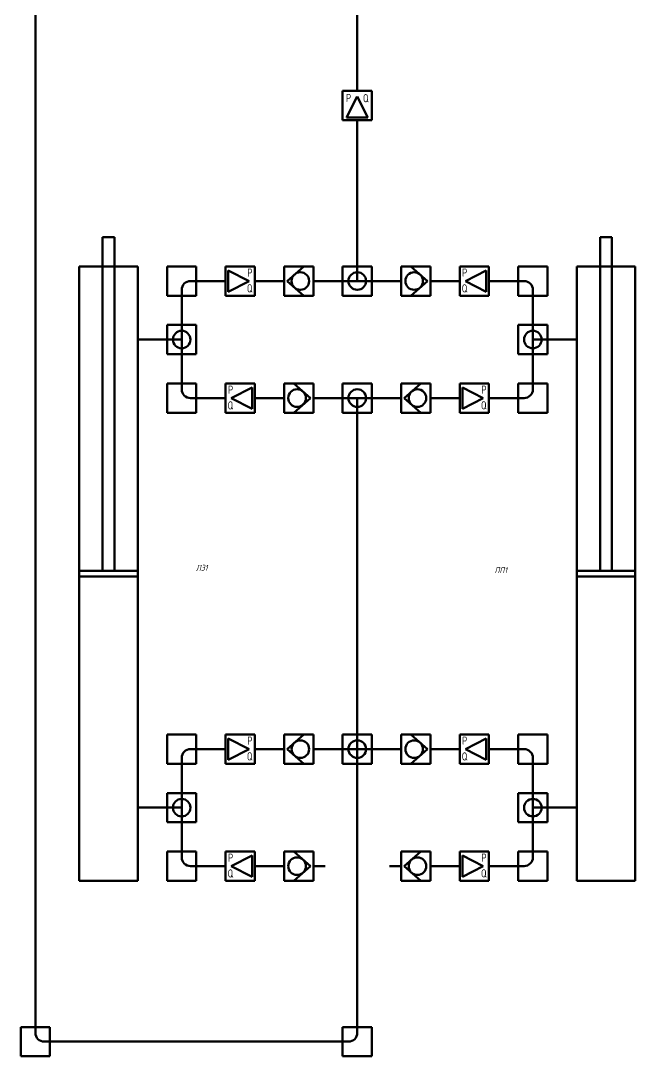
# Model space of a CAD drawing. Header units: millimetres. Extents: x -12 to 1598, y -962 to 962.
# Drawn here: x -12 to 512, y -962 to -77 of the extents above; entities that cross this region are included whole.
import ezdxf

# ---------------------------------------------------------------- set-up
doc = ezdxf.new("R2010")
doc.units = ezdxf.units.MM
doc.linetypes.add('K5LT_BASIC', pattern=[0])
doc.styles.add('KTEXTSTYLE', font='GOST_AU.SHX', dxfattribs={"width": 0.96, "height": 5})

# ---------------------------------------------------------------- blocks, each defined once
blk = doc.blocks.new('U305')
at = {"color": 150, "linetype": 'K5LT_BASIC', "lineweight": 60, "true_color": 0x0080ff}
for p, q in [((137.5, -737.5), (112.5, -737.5)), ((112.5, -737.5), (112.5, -762.5)), ((137.5, -762.5), (137.5, -737.5)), ((112.5, -762.5), (137.5, -762.5))]:
    blk.add_line(p, q, dxfattribs=at)
blk = doc.blocks.new('U304')
at = {"color": 150, "linetype": 'K5LT_BASIC', "lineweight": 60, "true_color": 0x0080ff}
for p, q in [((125, -737.5), (125, -727.5)), ((125, -762.5), (125, -737.5)), ((102.5, -750), (112.5, -750)), ((125, -750), (112.5, -750)), ((125, -762.5), (125, -772.5))]:
    blk.add_line(p, q, dxfattribs=at)
blk.add_circle((125, -750), 7.5, dxfattribs=at)
blk.add_blockref('U305', (0, 0))
blk = doc.blocks.new('U307')
at = {"color": 150, "linetype": 'K5LT_BASIC', "lineweight": 60, "true_color": 0x0080ff}
for p, q in [((137.5, -787.5), (112.5, -787.5)), ((112.5, -787.5), (112.5, -812.5)), ((137.5, -812.5), (137.5, -787.5)), ((112.5, -812.5), (137.5, -812.5))]:
    blk.add_line(p, q, dxfattribs=at)
blk = doc.blocks.new('U306')
at = {"color": 150, "linetype": 'K5LT_BASIC', "lineweight": 60, "true_color": 0x0080ff}
for p, q in [((125, -777.5), (125, -787.5)), ((125, -792.5), (125, -787.5)), ((132.5, -800), (137.5, -800)), ((137.5, -800), (147.5, -800))]:
    blk.add_line(p, q, dxfattribs=at)
blk.add_arc((132.5, -792.5), 7.5, 180, 270, dxfattribs=at)
blk.add_blockref('U307', (0, 0))
blk = doc.blocks.new('U309')
at = {"color": 150, "linetype": 'K5LT_BASIC', "lineweight": 60, "true_color": 0x0080ff}
for p, q in [((112.5, -687.5), (137.5, -687.5)), ((112.5, -712.5), (112.5, -687.5)), ((137.5, -687.5), (137.5, -712.5)), ((137.5, -712.5), (112.5, -712.5))]:
    blk.add_line(p, q, dxfattribs=at)
blk = doc.blocks.new('U308')
at = {"color": 150, "linetype": 'K5LT_BASIC', "lineweight": 60, "true_color": 0x0080ff}
for p, q in [((125, -707.5), (125, -712.5)), ((132.5, -700), (137.5, -700)), ((137.5, -700), (147.5, -700)), ((125, -722.5), (125, -712.5))]:
    blk.add_line(p, q, dxfattribs=at)
blk.add_arc((132.5, -707.5), 7.5, 90, 180, dxfattribs=at)
blk.add_blockref('U309', (0, 0))
blk = doc.blocks.new('U311')
at = {"color": 150, "linetype": 'K5LT_BASIC', "lineweight": 60, "true_color": 0x0080ff}
for p, q in [((212.5, -812.5), (212.5, -787.5)), ((212.5, -787.5), (237.5, -787.5)), ((237.5, -787.5), (237.5, -812.5)), ((237.5, -812.5), (212.5, -812.5))]:
    blk.add_line(p, q, dxfattribs=at)
blk = doc.blocks.new('U310')
at = {"color": 150, "linetype": 'K5LT_BASIC', "lineweight": 60, "true_color": 0x0080ff}
for p, q in [((234.97, -800), (220.7, -787.5)), ((212.5, -800), (202.5, -800)), ((234.97, -800), (220.7, -812.5)), ((237.5, -800), (247.5, -800))]:
    blk.add_line(p, q, dxfattribs=at)
blk.add_circle((223.58, -800), 7.5, dxfattribs=at)
blk.add_blockref('U311', (0, 0))
blk = doc.blocks.new('U313')
at = {"color": 150, "linetype": 'K5LT_BASIC', "lineweight": 60, "true_color": 0x0080ff}
for p, q in [((237.5, -687.5), (212.5, -687.5)), ((212.5, -687.5), (212.5, -712.5)), ((237.5, -712.5), (237.5, -687.5)), ((212.5, -712.5), (237.5, -712.5))]:
    blk.add_line(p, q, dxfattribs=at)
blk = doc.blocks.new('U312')
at = {"color": 150, "linetype": 'K5LT_BASIC', "lineweight": 60, "true_color": 0x0080ff}
for p, q in [((215.03, -700), (229.3, -687.5)), ((212.5, -700), (202.5, -700)), ((215.03, -700), (229.3, -712.5)), ((237.5, -700), (247.5, -700))]:
    blk.add_line(p, q, dxfattribs=at)
blk.add_circle((226.42, -700), 7.5, dxfattribs=at)
blk.add_blockref('U313', (0, 0))
blk = doc.blocks.new('U315')
at = {"color": 150, "linetype": 'K5LT_BASIC', "lineweight": 60, "true_color": 0x0080ff}
for p, q in [((412.5, -762.5), (412.5, -737.5)), ((412.5, -737.5), (437.5, -737.5)), ((437.5, -737.5), (437.5, -762.5)), ((437.5, -762.5), (412.5, -762.5))]:
    blk.add_line(p, q, dxfattribs=at)
blk = doc.blocks.new('U314')
at = {"color": 150, "linetype": 'K5LT_BASIC', "lineweight": 60, "true_color": 0x0080ff}
for p, q in [((425, -737.5), (425, -727.5)), ((425, -762.5), (425, -737.5)), ((425, -750), (437.5, -750)), ((447.5, -750), (437.5, -750)), ((425, -762.5), (425, -772.5))]:
    blk.add_line(p, q, dxfattribs=at)
blk.add_circle((425, -750), 7.5, dxfattribs=at)
blk.add_blockref('U315', (0, 0))
blk = doc.blocks.new('U317')
at = {"color": 150, "linetype": 'K5LT_BASIC', "lineweight": 60, "true_color": 0x0080ff}
for p, q in [((437.5, -687.5), (412.5, -687.5)), ((412.5, -687.5), (412.5, -712.5)), ((437.5, -712.5), (437.5, -687.5)), ((412.5, -712.5), (437.5, -712.5))]:
    blk.add_line(p, q, dxfattribs=at)
blk = doc.blocks.new('U316')
at = {"color": 150, "linetype": 'K5LT_BASIC', "lineweight": 60, "true_color": 0x0080ff}
for p, q in [((412.5, -700), (402.5, -700)), ((417.5, -700), (412.5, -700)), ((425, -707.5), (425, -712.5)), ((425, -722.5), (425, -712.5))]:
    blk.add_line(p, q, dxfattribs=at)
blk.add_arc((417.5, -707.5), 7.5, 0, 90, dxfattribs=at)
blk.add_blockref('U317', (0, 0))
blk = doc.blocks.new('U319')
at = {"color": 150, "linetype": 'K5LT_BASIC', "lineweight": 60, "true_color": 0x0080ff}
for p, q in [((337.5, -787.5), (312.5, -787.5)), ((312.5, -787.5), (312.5, -812.5)), ((337.5, -812.5), (337.5, -787.5)), ((312.5, -812.5), (337.5, -812.5))]:
    blk.add_line(p, q, dxfattribs=at)
blk = doc.blocks.new('U318')
at = {"color": 150, "linetype": 'K5LT_BASIC', "lineweight": 60, "true_color": 0x0080ff}
for p, q in [((315.03, -800), (329.3, -787.5)), ((312.5, -800), (302.5, -800)), ((315.03, -800), (329.3, -812.5)), ((337.5, -800), (347.5, -800))]:
    blk.add_line(p, q, dxfattribs=at)
blk.add_circle((326.42, -800), 7.5, dxfattribs=at)
blk.add_blockref('U319', (0, 0))
blk = doc.blocks.new('U321')
at = {"color": 150, "linetype": 'K5LT_BASIC', "lineweight": 60, "true_color": 0x0080ff}
for p, q in [((312.5, -712.5), (312.5, -687.5)), ((312.5, -687.5), (337.5, -687.5)), ((337.5, -687.5), (337.5, -712.5)), ((337.5, -712.5), (312.5, -712.5))]:
    blk.add_line(p, q, dxfattribs=at)
blk = doc.blocks.new('U320')
at = {"color": 150, "linetype": 'K5LT_BASIC', "lineweight": 60, "true_color": 0x0080ff}
for p, q in [((334.97, -700), (320.7, -687.5)), ((312.5, -700), (302.5, -700)), ((334.97, -700), (320.7, -712.5)), ((337.5, -700), (347.5, -700))]:
    blk.add_line(p, q, dxfattribs=at)
blk.add_circle((323.58, -700), 7.5, dxfattribs=at)
blk.add_blockref('U321', (0, 0))
blk = doc.blocks.new('U323')
at = {"color": 150, "linetype": 'K5LT_BASIC', "lineweight": 60, "true_color": 0x0080ff}
for p, q in [((287.5, -687.5), (262.5, -687.5)), ((262.5, -687.5), (262.5, -712.5)), ((287.5, -712.5), (287.5, -687.5)), ((262.5, -712.5), (287.5, -712.5))]:
    blk.add_line(p, q, dxfattribs=at)
blk = doc.blocks.new('U322')
at = {"color": 150, "linetype": 'K5LT_BASIC', "lineweight": 60, "true_color": 0x0080ff}
for p, q in [((275, -677.5), (275, -687.5)), ((275, -700), (275, -687.5)), ((262.5, -700), (252.5, -700)), ((262.5, -700), (287.5, -700)), ((275, -700), (275, -712.5)), ((287.5, -700), (297.5, -700)), ((275, -722.5), (275, -712.5))]:
    blk.add_line(p, q, dxfattribs=at)
blk.add_circle((275, -700), 7.5, dxfattribs=at)
blk.add_blockref('U323', (0, 0))
blk = doc.blocks.new('U325')
at = {"color": 150, "linetype": 'K5LT_BASIC', "lineweight": 60, "true_color": 0x0080ff}
for p, q in [((137.5, -337.5), (112.5, -337.5)), ((112.5, -337.5), (112.5, -362.5)), ((137.5, -362.5), (137.5, -337.5)), ((112.5, -362.5), (137.5, -362.5))]:
    blk.add_line(p, q, dxfattribs=at)
blk = doc.blocks.new('U324')
at = {"color": 150, "linetype": 'K5LT_BASIC', "lineweight": 60, "true_color": 0x0080ff}
for p, q in [((125, -337.5), (125, -327.5)), ((125, -362.5), (125, -337.5)), ((102.5, -350), (112.5, -350)), ((125, -350), (112.5, -350)), ((125, -362.5), (125, -372.5))]:
    blk.add_line(p, q, dxfattribs=at)
blk.add_circle((125, -350), 7.5, dxfattribs=at)
blk.add_blockref('U325', (0, 0))
blk = doc.blocks.new('U327')
at = {"color": 150, "linetype": 'K5LT_BASIC', "lineweight": 60, "true_color": 0x0080ff}
for p, q in [((137.5, -387.5), (112.5, -387.5)), ((112.5, -387.5), (112.5, -412.5)), ((137.5, -412.5), (137.5, -387.5)), ((112.5, -412.5), (137.5, -412.5))]:
    blk.add_line(p, q, dxfattribs=at)
blk = doc.blocks.new('U326')
at = {"color": 150, "linetype": 'K5LT_BASIC', "lineweight": 60, "true_color": 0x0080ff}
for p, q in [((125, -377.5), (125, -387.5)), ((125, -392.5), (125, -387.5)), ((132.5, -400), (137.5, -400)), ((137.5, -400), (147.5, -400))]:
    blk.add_line(p, q, dxfattribs=at)
blk.add_arc((132.5, -392.5), 7.5, 180, 270, dxfattribs=at)
blk.add_blockref('U327', (0, 0))
blk = doc.blocks.new('U329')
at = {"color": 150, "linetype": 'K5LT_BASIC', "lineweight": 60, "true_color": 0x0080ff}
for p, q in [((112.5, -287.5), (137.5, -287.5)), ((112.5, -312.5), (112.5, -287.5)), ((137.5, -287.5), (137.5, -312.5)), ((137.5, -312.5), (112.5, -312.5))]:
    blk.add_line(p, q, dxfattribs=at)
blk = doc.blocks.new('U328')
at = {"color": 150, "linetype": 'K5LT_BASIC', "lineweight": 60, "true_color": 0x0080ff}
for p, q in [((132.5, -300), (137.5, -300)), ((137.5, -300), (147.5, -300)), ((125, -307.5), (125, -312.5)), ((125, -322.5), (125, -312.5))]:
    blk.add_line(p, q, dxfattribs=at)
blk.add_arc((132.5, -307.5), 7.5, 90, 180, dxfattribs=at)
blk.add_blockref('U329', (0, 0))
blk = doc.blocks.new('U331')
at = {"color": 150, "linetype": 'K5LT_BASIC', "lineweight": 60, "true_color": 0x0080ff}
for p, q in [((212.5, -412.5), (212.5, -387.5)), ((212.5, -387.5), (237.5, -387.5)), ((237.5, -387.5), (237.5, -412.5)), ((237.5, -412.5), (212.5, -412.5))]:
    blk.add_line(p, q, dxfattribs=at)
blk = doc.blocks.new('U330')
at = {"color": 150, "linetype": 'K5LT_BASIC', "lineweight": 60, "true_color": 0x0080ff}
for p, q in [((234.97, -400), (220.7, -387.5)), ((212.5, -400), (202.5, -400)), ((234.97, -400), (220.7, -412.5)), ((237.5, -400), (247.5, -400))]:
    blk.add_line(p, q, dxfattribs=at)
blk.add_circle((223.58, -400), 7.5, dxfattribs=at)
blk.add_blockref('U331', (0, 0))
blk = doc.blocks.new('U333')
at = {"color": 150, "linetype": 'K5LT_BASIC', "lineweight": 60, "true_color": 0x0080ff}
for p, q in [((237.5, -287.5), (212.5, -287.5)), ((212.5, -287.5), (212.5, -312.5)), ((237.5, -312.5), (237.5, -287.5)), ((212.5, -312.5), (237.5, -312.5))]:
    blk.add_line(p, q, dxfattribs=at)
blk = doc.blocks.new('U332')
at = {"color": 150, "linetype": 'K5LT_BASIC', "lineweight": 60, "true_color": 0x0080ff}
for p, q in [((215.03, -300), (229.3, -287.5)), ((212.5, -300), (202.5, -300)), ((215.03, -300), (229.3, -312.5)), ((237.5, -300), (247.5, -300))]:
    blk.add_line(p, q, dxfattribs=at)
blk.add_circle((226.42, -300), 7.5, dxfattribs=at)
blk.add_blockref('U333', (0, 0))
blk = doc.blocks.new('U335')
at = {"color": 150, "linetype": 'K5LT_BASIC', "lineweight": 60, "true_color": 0x0080ff}
for p, q in [((412.5, -362.5), (412.5, -337.5)), ((412.5, -337.5), (437.5, -337.5)), ((437.5, -337.5), (437.5, -362.5)), ((437.5, -362.5), (412.5, -362.5))]:
    blk.add_line(p, q, dxfattribs=at)
blk = doc.blocks.new('U334')
at = {"color": 150, "linetype": 'K5LT_BASIC', "lineweight": 60, "true_color": 0x0080ff}
for p, q in [((425, -337.5), (425, -327.5)), ((425, -362.5), (425, -337.5)), ((425, -350), (437.5, -350)), ((447.5, -350), (437.5, -350)), ((425, -362.5), (425, -372.5))]:
    blk.add_line(p, q, dxfattribs=at)
blk.add_circle((425, -350), 7.5, dxfattribs=at)
blk.add_blockref('U335', (0, 0))
blk = doc.blocks.new('U337')
at = {"color": 150, "linetype": 'K5LT_BASIC', "lineweight": 60, "true_color": 0x0080ff}
for p, q in [((412.5, -412.5), (412.5, -387.5)), ((412.5, -387.5), (437.5, -387.5)), ((437.5, -387.5), (437.5, -412.5)), ((437.5, -412.5), (412.5, -412.5))]:
    blk.add_line(p, q, dxfattribs=at)
blk = doc.blocks.new('U336')
at = {"color": 150, "linetype": 'K5LT_BASIC', "lineweight": 60, "true_color": 0x0080ff}
for p, q in [((425, -377.5), (425, -387.5)), ((425, -392.5), (425, -387.5)), ((412.5, -400), (402.5, -400)), ((417.5, -400), (412.5, -400))]:
    blk.add_line(p, q, dxfattribs=at)
blk.add_arc((417.5, -392.5), 7.5, 270, 0, dxfattribs=at)
blk.add_blockref('U337', (0, 0))
blk = doc.blocks.new('U339')
at = {"color": 150, "linetype": 'K5LT_BASIC', "lineweight": 60, "true_color": 0x0080ff}
for p, q in [((437.5, -287.5), (412.5, -287.5)), ((412.5, -287.5), (412.5, -312.5)), ((437.5, -312.5), (437.5, -287.5)), ((412.5, -312.5), (437.5, -312.5))]:
    blk.add_line(p, q, dxfattribs=at)
blk = doc.blocks.new('U338')
at = {"color": 150, "linetype": 'K5LT_BASIC', "lineweight": 60, "true_color": 0x0080ff}
for p, q in [((412.5, -300), (402.5, -300)), ((417.5, -300), (412.5, -300)), ((425, -307.5), (425, -312.5)), ((425, -322.5), (425, -312.5))]:
    blk.add_line(p, q, dxfattribs=at)
blk.add_arc((417.5, -307.5), 7.5, 0, 90, dxfattribs=at)
blk.add_blockref('U339', (0, 0))
blk = doc.blocks.new('U341')
at = {"color": 150, "linetype": 'K5LT_BASIC', "lineweight": 60, "true_color": 0x0080ff}
for p, q in [((337.5, -387.5), (312.5, -387.5)), ((312.5, -387.5), (312.5, -412.5)), ((337.5, -412.5), (337.5, -387.5)), ((312.5, -412.5), (337.5, -412.5))]:
    blk.add_line(p, q, dxfattribs=at)
blk = doc.blocks.new('U340')
at = {"color": 150, "linetype": 'K5LT_BASIC', "lineweight": 60, "true_color": 0x0080ff}
for p, q in [((315.03, -400), (329.3, -387.5)), ((312.5, -400), (302.5, -400)), ((315.03, -400), (329.3, -412.5)), ((337.5, -400), (347.5, -400))]:
    blk.add_line(p, q, dxfattribs=at)
blk.add_circle((326.42, -400), 7.5, dxfattribs=at)
blk.add_blockref('U341', (0, 0))
blk = doc.blocks.new('U343')
at = {"color": 150, "linetype": 'K5LT_BASIC', "lineweight": 60, "true_color": 0x0080ff}
for p, q in [((312.5, -312.5), (312.5, -287.5)), ((312.5, -287.5), (337.5, -287.5)), ((337.5, -287.5), (337.5, -312.5)), ((337.5, -312.5), (312.5, -312.5))]:
    blk.add_line(p, q, dxfattribs=at)
blk = doc.blocks.new('U342')
at = {"color": 150, "linetype": 'K5LT_BASIC', "lineweight": 60, "true_color": 0x0080ff}
for p, q in [((334.97, -300), (320.7, -287.5)), ((312.5, -300), (302.5, -300)), ((334.97, -300), (320.7, -312.5)), ((337.5, -300), (347.5, -300))]:
    blk.add_line(p, q, dxfattribs=at)
blk.add_circle((323.58, -300), 7.5, dxfattribs=at)
blk.add_blockref('U343', (0, 0))
blk = doc.blocks.new('U345')
at = {"color": 150, "linetype": 'K5LT_BASIC', "lineweight": 60, "true_color": 0x0080ff}
for p, q in [((287.5, -387.5), (262.5, -387.5)), ((262.5, -387.5), (262.5, -412.5)), ((287.5, -412.5), (287.5, -387.5)), ((262.5, -412.5), (287.5, -412.5))]:
    blk.add_line(p, q, dxfattribs=at)
blk = doc.blocks.new('U344')
at = {"color": 150, "linetype": 'K5LT_BASIC', "lineweight": 60, "true_color": 0x0080ff}
for p, q in [((262.5, -400), (252.5, -400)), ((287.5, -400), (262.5, -400)), ((275, -400), (275, -412.5)), ((287.5, -400), (297.5, -400)), ((275, -422.5), (275, -412.5))]:
    blk.add_line(p, q, dxfattribs=at)
blk.add_circle((275, -400), 7.5, dxfattribs=at)
blk.add_blockref('U345', (0, 0))
blk = doc.blocks.new('U347')
at = {"color": 150, "linetype": 'K5LT_BASIC', "lineweight": 60, "true_color": 0x0080ff}
for p, q in [((262.5, -312.5), (262.5, -287.5)), ((262.5, -287.5), (287.5, -287.5)), ((287.5, -287.5), (287.5, -312.5)), ((287.5, -312.5), (262.5, -312.5))]:
    blk.add_line(p, q, dxfattribs=at)
blk = doc.blocks.new('U346')
at = {"color": 150, "linetype": 'K5LT_BASIC', "lineweight": 60, "true_color": 0x0080ff}
for p, q in [((275, -277.5), (275, -287.5)), ((275, -300), (275, -287.5)), ((262.5, -300), (252.5, -300)), ((287.5, -300), (262.5, -300)), ((287.5, -300), (297.5, -300))]:
    blk.add_line(p, q, dxfattribs=at)
blk.add_circle((275, -300), 7.5, dxfattribs=at)
blk.add_blockref('U347', (0, 0))
blk = doc.blocks.new('U349')
at = {"color": 150, "linetype": 'K5LT_BASIC', "lineweight": 60, "true_color": 0x0080ff}
for p, q in [((12.5, -937.5), (-12.5, -937.5)), ((-12.5, -937.5), (-12.5, -962.5)), ((12.5, -962.5), (12.5, -937.5)), ((-12.5, -962.5), (12.5, -962.5))]:
    blk.add_line(p, q, dxfattribs=at)
blk = doc.blocks.new('U348')
at = {"color": 150, "linetype": 'K5LT_BASIC', "lineweight": 60, "true_color": 0x0080ff}
for p, q in [((0, -927.5), (0, -937.5)), ((0, -942.5), (0, -937.5)), ((7.5, -950), (12.5, -950)), ((12.5, -950), (22.5, -950))]:
    blk.add_line(p, q, dxfattribs=at)
blk.add_arc((7.5, -942.5), 7.5, 180, 270, dxfattribs=at)
blk.add_blockref('U349', (0, 0))
blk = doc.blocks.new('U351')
at = {"color": 150, "linetype": 'K5LT_BASIC', "lineweight": 60, "true_color": 0x0080ff}
for p, q in [((412.5, -812.5), (412.5, -787.5)), ((412.5, -787.5), (437.5, -787.5)), ((437.5, -787.5), (437.5, -812.5)), ((437.5, -812.5), (412.5, -812.5))]:
    blk.add_line(p, q, dxfattribs=at)
blk = doc.blocks.new('U350')
at = {"color": 150, "linetype": 'K5LT_BASIC', "lineweight": 60, "true_color": 0x0080ff}
for p, q in [((425, -777.5), (425, -787.5)), ((425, -792.5), (425, -787.5)), ((412.5, -800), (402.5, -800)), ((417.5, -800), (412.5, -800))]:
    blk.add_line(p, q, dxfattribs=at)
blk.add_arc((417.5, -792.5), 7.5, 270, 0, dxfattribs=at)
blk.add_blockref('U351', (0, 0))
blk = doc.blocks.new('U371')
at = {"color": 150, "linetype": 'K5LT_BASIC', "lineweight": 60, "true_color": 0x0080ff}
for p, q in [((87.5, -287.5), (37.5, -287.5)), ((37.5, -287.5), (37.5, -812.5)), ((87.5, -812.5), (87.5, -287.5)), ((37.5, -812.5), (87.5, -812.5))]:
    blk.add_line(p, q, dxfattribs=at)
blk = doc.blocks.new('U372')
at = {"color": 150, "linetype": 'K5LT_BASIC', "lineweight": 60, "true_color": 0x0080ff}
for p, q in [((37.5, -547.55), (87.5, -547.55)), ((37.5, -552.45), (37.5, -547.55)), ((87.5, -547.55), (87.5, -552.45)), ((87.5, -552.45), (37.5, -552.45))]:
    blk.add_line(p, q, dxfattribs=at)
blk = doc.blocks.new('U373')
at = {"color": 150, "linetype": 'K5LT_BASIC', "lineweight": 60, "true_color": 0x0080ff}
for p, q in [((67.5, -262.5), (57.5, -262.5)), ((57.5, -262.5), (57.5, -547.55)), ((67.5, -547.55), (67.5, -262.5)), ((57.5, -547.55), (67.5, -547.55))]:
    blk.add_line(p, q, dxfattribs=at)
blk = doc.blocks.new('U370')
at = {"color": 150, "linetype": 'K5LT_BASIC', "lineweight": 60, "true_color": 0x0080ff}
for p, q in [((87.5, -350), (97.5, -350)), ((87.5, -750), (97.5, -750))]:
    blk.add_line(p, q, dxfattribs=at)
for name in ['U373', 'U371', 'U372']:
    blk.add_blockref(name, (0, 0))
blk = doc.blocks.new('U381')
at = {"color": 150, "linetype": 'K5LT_BASIC', "lineweight": 60, "true_color": 0x0080ff}
for p, q in [((462.5, -812.5), (462.5, -287.5)), ((462.5, -287.5), (512.5, -287.5)), ((512.5, -287.5), (512.5, -812.5)), ((512.5, -812.5), (462.5, -812.5))]:
    blk.add_line(p, q, dxfattribs=at)
blk = doc.blocks.new('U382')
at = {"color": 150, "linetype": 'K5LT_BASIC', "lineweight": 60, "true_color": 0x0080ff}
for p, q in [((512.5, -547.55), (462.5, -547.55)), ((462.5, -547.55), (462.5, -552.45)), ((512.5, -552.45), (512.5, -547.55)), ((462.5, -552.45), (512.5, -552.45))]:
    blk.add_line(p, q, dxfattribs=at)
blk = doc.blocks.new('U383')
at = {"color": 150, "linetype": 'K5LT_BASIC', "lineweight": 60, "true_color": 0x0080ff}
for p, q in [((482.5, -547.55), (482.5, -262.5)), ((482.5, -262.5), (492.5, -262.5)), ((492.5, -262.5), (492.5, -547.55)), ((492.5, -547.55), (482.5, -547.55))]:
    blk.add_line(p, q, dxfattribs=at)
blk = doc.blocks.new('U380')
at = {"color": 150, "linetype": 'K5LT_BASIC', "lineweight": 60, "true_color": 0x0080ff}
for p, q in [((462.5, -350), (452.5, -350)), ((462.5, -750), (452.5, -750))]:
    blk.add_line(p, q, dxfattribs=at)
for name in ['U383', 'U381', 'U382']:
    blk.add_blockref(name, (0, 0))
blk = doc.blocks.new('U495')
at = {"color": 150, "linetype": 'K5LT_BASIC', "lineweight": 60, "true_color": 0x0080ff}
for p, q in [((262.5, -962.5), (262.5, -937.5)), ((262.5, -937.5), (287.5, -937.5)), ((287.5, -937.5), (287.5, -962.5)), ((287.5, -962.5), (262.5, -962.5))]:
    blk.add_line(p, q, dxfattribs=at)
blk = doc.blocks.new('U494')
at = {"color": 150, "linetype": 'K5LT_BASIC', "lineweight": 60, "true_color": 0x0080ff}
for p, q in [((275, -927.5), (275, -937.5)), ((275, -942.5), (275, -937.5)), ((262.5, -950), (252.5, -950)), ((267.5, -950), (262.5, -950))]:
    blk.add_line(p, q, dxfattribs=at)
blk.add_arc((267.5, -942.5), 7.5, 270, 0, dxfattribs=at)
blk.add_blockref('U495', (0, 0))
blk = doc.blocks.new('U593')
at = {"color": 150, "linetype": 'K5LT_BASIC', "lineweight": 60, "true_color": 0x0080ff}
for p, q in [((362.5, -287.5), (387.5, -287.5)), ((362.5, -312.5), (362.5, -287.5)), ((387.5, -287.5), (387.5, -312.5)), ((387.5, -312.5), (362.5, -312.5))]:
    blk.add_line(p, q, dxfattribs=at)
blk = doc.blocks.new('U592')
at = {"color": 150, "linetype": 'K5LT_BASIC', "lineweight": 60, "true_color": 0x0080ff}
for p, q in [((367.34, -300), (385.17, -290.93)), ((385.17, -300), (385.17, -290.93)), ((362.5, -300), (352.5, -300)), ((367.34, -300), (385.17, -309.07)), ((385.17, -300), (385.17, -309.07)), ((387.5, -300), (397.5, -300))]:
    blk.add_line(p, q, dxfattribs=at)
blk.add_blockref('U593', (0, 0))
at = {"color": 7, "char_height": 7, "attachment_point": 1, "style": 'KTEXTSTYLE'}
for s, insert in [('\\H3.5;\\W0.965;\\Q15;\\Q0;\\H7.00;{\\c16711680;P}', (364.57, -289.26)), ('\\H3.5;\\W0.965;\\Q15;\\Q0;\\H7.00;{\\c16711680;Q}', (364.28, -302.75))]:
    blk.add_mtext(s, dxfattribs=dict(at, insert=insert))
blk = doc.blocks.new('U595')
at = {"color": 150, "linetype": 'K5LT_BASIC', "lineweight": 60, "true_color": 0x0080ff}
for p, q in [((162.5, -387.5), (187.5, -387.5)), ((162.5, -412.5), (162.5, -387.5)), ((187.5, -387.5), (187.5, -412.5)), ((187.5, -412.5), (162.5, -412.5))]:
    blk.add_line(p, q, dxfattribs=at)
blk = doc.blocks.new('U594')
at = {"color": 150, "linetype": 'K5LT_BASIC', "lineweight": 60, "true_color": 0x0080ff}
for p, q in [((167.34, -400), (185.17, -390.93)), ((185.17, -400), (185.17, -390.93)), ((162.5, -400), (152.5, -400)), ((167.34, -400), (185.17, -409.07)), ((185.17, -400), (185.17, -409.07)), ((187.5, -400), (197.5, -400))]:
    blk.add_line(p, q, dxfattribs=at)
blk.add_blockref('U595', (0, 0))
at = {"color": 7, "char_height": 7, "attachment_point": 1, "style": 'KTEXTSTYLE'}
for s, insert in [('\\H3.5;\\W0.965;\\Q15;\\Q0;\\H7.00;{\\c16711680;P}', (164.57, -389.26)), ('\\H3.5;\\W0.965;\\Q15;\\Q0;\\H7.00;{\\c16711680;Q}', (164.28, -402.75))]:
    blk.add_mtext(s, dxfattribs=dict(at, insert=insert))
blk = doc.blocks.new('U597')
at = {"color": 150, "linetype": 'K5LT_BASIC', "lineweight": 60, "true_color": 0x0080ff}
for p, q in [((262.5, -162.5), (262.5, -137.5)), ((262.5, -137.5), (287.5, -137.5)), ((287.5, -137.5), (287.5, -162.5)), ((287.5, -162.5), (262.5, -162.5))]:
    blk.add_line(p, q, dxfattribs=at)
blk = doc.blocks.new('U596')
at = {"color": 150, "linetype": 'K5LT_BASIC', "lineweight": 60, "true_color": 0x0080ff}
for p, q in [((275, -137.5), (275, -127.5)), ((275, -142.34), (265.93, -160.17)), ((275, -142.34), (284.07, -160.17)), ((275, -160.17), (265.93, -160.17)), ((275, -160.17), (284.07, -160.17)), ((275, -162.5), (275, -172.5))]:
    blk.add_line(p, q, dxfattribs=at)
blk.add_blockref('U597', (0, 0))
at = {"color": 7, "char_height": 7, "attachment_point": 1, "style": 'KTEXTSTYLE'}
for s, insert, rotation in [('\\H3.5;\\W0.965;\\Q15;\\Q0;\\H7.00;{\\c16711680;P}', (265.32, -139.99), 359.48228), ('\\H3.5;\\W0.965;\\Q15;\\Q0;\\H7.00;{\\c16711680;Q}', (279.81, -140.28), 1.30952)]:
    blk.add_mtext(s, dxfattribs=dict(at, insert=insert, rotation=rotation))
blk = doc.blocks.new('U599')
at = {"color": 150, "linetype": 'K5LT_BASIC', "lineweight": 60, "true_color": 0x0080ff}
for p, q in [((187.5, -287.5), (162.5, -287.5)), ((162.5, -287.5), (162.5, -312.5)), ((187.5, -312.5), (187.5, -287.5)), ((162.5, -312.5), (187.5, -312.5))]:
    blk.add_line(p, q, dxfattribs=at)
blk = doc.blocks.new('U598')
at = {"color": 150, "linetype": 'K5LT_BASIC', "lineweight": 60, "true_color": 0x0080ff}
for p, q in [((182.66, -300), (164.83, -290.93)), ((164.83, -300), (164.83, -290.93)), ((162.5, -300), (152.5, -300)), ((182.66, -300), (164.83, -309.07)), ((164.83, -300), (164.83, -309.07)), ((187.5, -300), (197.5, -300))]:
    blk.add_line(p, q, dxfattribs=at)
blk.add_blockref('U599', (0, 0))
at = {"color": 7, "char_height": 7, "attachment_point": 1, "style": 'KTEXTSTYLE'}
for s, insert in [('\\H3.5;\\W0.965;\\Q15;\\Q0;\\H7.00;{\\c16711680;P}', (180.99, -289.26)), ('\\H3.5;\\W0.965;\\Q15;\\Q0;\\H7.00;{\\c16711680;Q}', (180.72, -302.68))]:
    blk.add_mtext(s, dxfattribs=dict(at, insert=insert))
blk = doc.blocks.new('U601')
at = {"color": 150, "linetype": 'K5LT_BASIC', "lineweight": 60, "true_color": 0x0080ff}
for p, q in [((387.5, -387.5), (362.5, -387.5)), ((362.5, -387.5), (362.5, -412.5)), ((387.5, -412.5), (387.5, -387.5)), ((362.5, -412.5), (387.5, -412.5))]:
    blk.add_line(p, q, dxfattribs=at)
blk = doc.blocks.new('U600')
at = {"color": 150, "linetype": 'K5LT_BASIC', "lineweight": 60, "true_color": 0x0080ff}
for p, q in [((382.66, -400), (364.83, -390.93)), ((364.83, -400), (364.83, -390.93)), ((362.5, -400), (352.5, -400)), ((382.66, -400), (364.83, -409.07)), ((364.83, -400), (364.83, -409.07)), ((387.5, -400), (397.5, -400))]:
    blk.add_line(p, q, dxfattribs=at)
blk.add_blockref('U601', (0, 0))
at = {"color": 7, "char_height": 7, "attachment_point": 1, "style": 'KTEXTSTYLE'}
for s, insert in [('\\H3.5;\\W0.965;\\Q15;\\Q0;\\H7.00;{\\c16711680;P}', (380.99, -389.26)), ('\\H3.5;\\W0.965;\\Q15;\\Q0;\\H7.00;{\\c16711680;Q}', (380.72, -402.68))]:
    blk.add_mtext(s, dxfattribs=dict(at, insert=insert))
blk = doc.blocks.new('U603')
at = {"color": 150, "linetype": 'K5LT_BASIC', "lineweight": 60, "true_color": 0x0080ff}
for p, q in [((362.5, -687.5), (387.5, -687.5)), ((362.5, -712.5), (362.5, -687.5)), ((387.5, -687.5), (387.5, -712.5)), ((387.5, -712.5), (362.5, -712.5))]:
    blk.add_line(p, q, dxfattribs=at)
blk = doc.blocks.new('U602')
at = {"color": 150, "linetype": 'K5LT_BASIC', "lineweight": 60, "true_color": 0x0080ff}
for p, q in [((367.34, -700), (385.17, -690.93)), ((385.17, -700), (385.17, -690.93)), ((362.5, -700), (352.5, -700)), ((367.34, -700), (385.17, -709.07)), ((385.17, -700), (385.17, -709.07)), ((387.5, -700), (397.5, -700))]:
    blk.add_line(p, q, dxfattribs=at)
blk.add_blockref('U603', (0, 0))
at = {"color": 7, "char_height": 7, "attachment_point": 1, "style": 'KTEXTSTYLE'}
for s, insert in [('\\H3.5;\\W0.965;\\Q15;\\Q0;\\H7.00;{\\c16711680;P}', (364.57, -689.26)), ('\\H3.5;\\W0.965;\\Q15;\\Q0;\\H7.00;{\\c16711680;Q}', (364.28, -702.75))]:
    blk.add_mtext(s, dxfattribs=dict(at, insert=insert))
blk = doc.blocks.new('U605')
at = {"color": 150, "linetype": 'K5LT_BASIC', "lineweight": 60, "true_color": 0x0080ff}
for p, q in [((187.5, -687.5), (162.5, -687.5)), ((162.5, -687.5), (162.5, -712.5)), ((187.5, -712.5), (187.5, -687.5)), ((162.5, -712.5), (187.5, -712.5))]:
    blk.add_line(p, q, dxfattribs=at)
blk = doc.blocks.new('U604')
at = {"color": 150, "linetype": 'K5LT_BASIC', "lineweight": 60, "true_color": 0x0080ff}
for p, q in [((182.66, -700), (164.83, -690.93)), ((164.83, -700), (164.83, -690.93)), ((162.5, -700), (152.5, -700)), ((182.66, -700), (164.83, -709.07)), ((164.83, -700), (164.83, -709.07)), ((187.5, -700), (197.5, -700))]:
    blk.add_line(p, q, dxfattribs=at)
blk.add_blockref('U605', (0, 0))
at = {"color": 7, "char_height": 7, "attachment_point": 1, "style": 'KTEXTSTYLE'}
for s, insert in [('\\H3.5;\\W0.965;\\Q15;\\Q0;\\H7.00;{\\c16711680;P}', (180.99, -689.26)), ('\\H3.5;\\W0.965;\\Q15;\\Q0;\\H7.00;{\\c16711680;Q}', (180.72, -702.68))]:
    blk.add_mtext(s, dxfattribs=dict(at, insert=insert))
blk = doc.blocks.new('U607')
at = {"color": 150, "linetype": 'K5LT_BASIC', "lineweight": 60, "true_color": 0x0080ff}
for p, q in [((387.5, -787.5), (362.5, -787.5)), ((362.5, -787.5), (362.5, -812.5)), ((387.5, -812.5), (387.5, -787.5)), ((362.5, -812.5), (387.5, -812.5))]:
    blk.add_line(p, q, dxfattribs=at)
blk = doc.blocks.new('U606')
at = {"color": 150, "linetype": 'K5LT_BASIC', "lineweight": 60, "true_color": 0x0080ff}
for p, q in [((382.66, -800), (364.83, -790.93)), ((364.83, -800), (364.83, -790.93)), ((362.5, -800), (352.5, -800)), ((382.66, -800), (364.83, -809.07)), ((364.83, -800), (364.83, -809.07)), ((387.5, -800), (397.5, -800))]:
    blk.add_line(p, q, dxfattribs=at)
blk.add_blockref('U607', (0, 0))
at = {"color": 7, "char_height": 7, "attachment_point": 1, "style": 'KTEXTSTYLE'}
for s, insert in [('\\H3.5;\\W0.965;\\Q15;\\Q0;\\H7.00;{\\c16711680;P}', (380.99, -789.26)), ('\\H3.5;\\W0.965;\\Q15;\\Q0;\\H7.00;{\\c16711680;Q}', (380.72, -802.68))]:
    blk.add_mtext(s, dxfattribs=dict(at, insert=insert))
blk = doc.blocks.new('U609')
at = {"color": 150, "linetype": 'K5LT_BASIC', "lineweight": 60, "true_color": 0x0080ff}
for p, q in [((162.5, -787.5), (187.5, -787.5)), ((162.5, -812.5), (162.5, -787.5)), ((187.5, -787.5), (187.5, -812.5)), ((187.5, -812.5), (162.5, -812.5))]:
    blk.add_line(p, q, dxfattribs=at)
blk = doc.blocks.new('U608')
at = {"color": 150, "linetype": 'K5LT_BASIC', "lineweight": 60, "true_color": 0x0080ff}
for p, q in [((167.34, -800), (185.17, -790.93)), ((185.17, -800), (185.17, -790.93)), ((162.5, -800), (152.5, -800)), ((167.34, -800), (185.17, -809.07)), ((185.17, -800), (185.17, -809.07)), ((187.5, -800), (197.5, -800))]:
    blk.add_line(p, q, dxfattribs=at)
blk.add_blockref('U609', (0, 0))
at = {"color": 7, "char_height": 7, "attachment_point": 1, "style": 'KTEXTSTYLE'}
for s, insert in [('\\H3.5;\\W0.965;\\Q15;\\Q0;\\H7.00;{\\c16711680;P}', (164.57, -789.26)), ('\\H3.5;\\W0.965;\\Q15;\\Q0;\\H7.00;{\\c16711680;Q}', (164.28, -802.75))]:
    blk.add_mtext(s, dxfattribs=dict(at, insert=insert))

msp = doc.modelspace()

# ---------------------------------------------------------------- linework, layer by layer
at = {"color": 150, "linetype": 'K5LT_BASIC', "lineweight": 60, "true_color": 0x0080ff}
for p, q in [((0, -927.5), (0, -22.5)), ((275, -127.5), (275, -22.5)), ((275, -277.5), (275, -172.5)), ((152.5, -300), (147.5, -300)), ((202.5, -300), (197.5, -300)), ((252.5, -300), (247.5, -300)), ((302.5, -300), (297.5, -300)), ((352.5, -300), (347.5, -300)), ((402.5, -300), (397.5, -300)), ((125, -322.5), (125, -327.5)), ((425, -327.5), (425, -322.5)), ((97.5, -350), (102.5, -350)), ((447.5, -350), (452.5, -350)), ((125, -372.5), (125, -377.5)), ((425, -377.5), (425, -372.5)), ((147.5, -400), (152.5, -400)), ((197.5, -400), (202.5, -400)), ((247.5, -400), (252.5, -400)), ((297.5, -400), (302.5, -400)), ((347.5, -400), (352.5, -400)), ((397.5, -400), (402.5, -400)), ((275, -677.5), (275, -422.5)), ((147.5, -700), (152.5, -700)), ((197.5, -700), (202.5, -700)), ((247.5, -700), (252.5, -700)), ((297.5, -700), (302.5, -700)), ((347.5, -700), (352.5, -700)), ((397.5, -700), (402.5, -700)), ((125, -727.5), (125, -722.5)), ((275, -722.5), (275, -927.5)), ((425, -722.5), (425, -727.5)), ((97.5, -750), (102.5, -750)), ((447.5, -750), (452.5, -750)), ((125, -777.5), (125, -772.5)), ((425, -772.5), (425, -777.5)), ((147.5, -800), (152.5, -800)), ((197.5, -800), (202.5, -800)), ((352.5, -800), (347.5, -800)), ((402.5, -800), (397.5, -800)), ((252.5, -950), (22.5, -950))]:
    msp.add_line(p, q, dxfattribs=at)

# ---------------------------------------------------------------- block references
for name in ['U596', 'U370', 'U380', 'U346', 'U328', 'U598', 'U332', 'U342', 'U592', 'U338', 'U324', 'U334', 'U326', 'U336', 'U594', 'U330', 'U344', 'U340', 'U600', 'U322', 'U308', 'U604', 'U312', 'U320', 'U602', 'U316', 'U304', 'U314', 'U306', 'U350', 'U608', 'U310', 'U318', 'U606', 'U348', 'U494']:
    msp.add_blockref(name, (0, 0))

# ---------------------------------------------------------------- texts
at = {"color": 7, "char_height": 5, "attachment_point": 1, "style": 'KTEXTSTYLE'}
for s, insert in [('\\H3.5;\\W0.965;\\Q15;\\Q15;\\H5.00;ЛЗ1', (137.16, -542.5)), ('\\H3.5;\\W0.965;\\Q15;\\Q15;\\H5.00;ПП1', (392.36, -544.53))]:
    msp.add_mtext(s, dxfattribs=dict(at, insert=insert))

doc.saveas('drawing.dxf')
